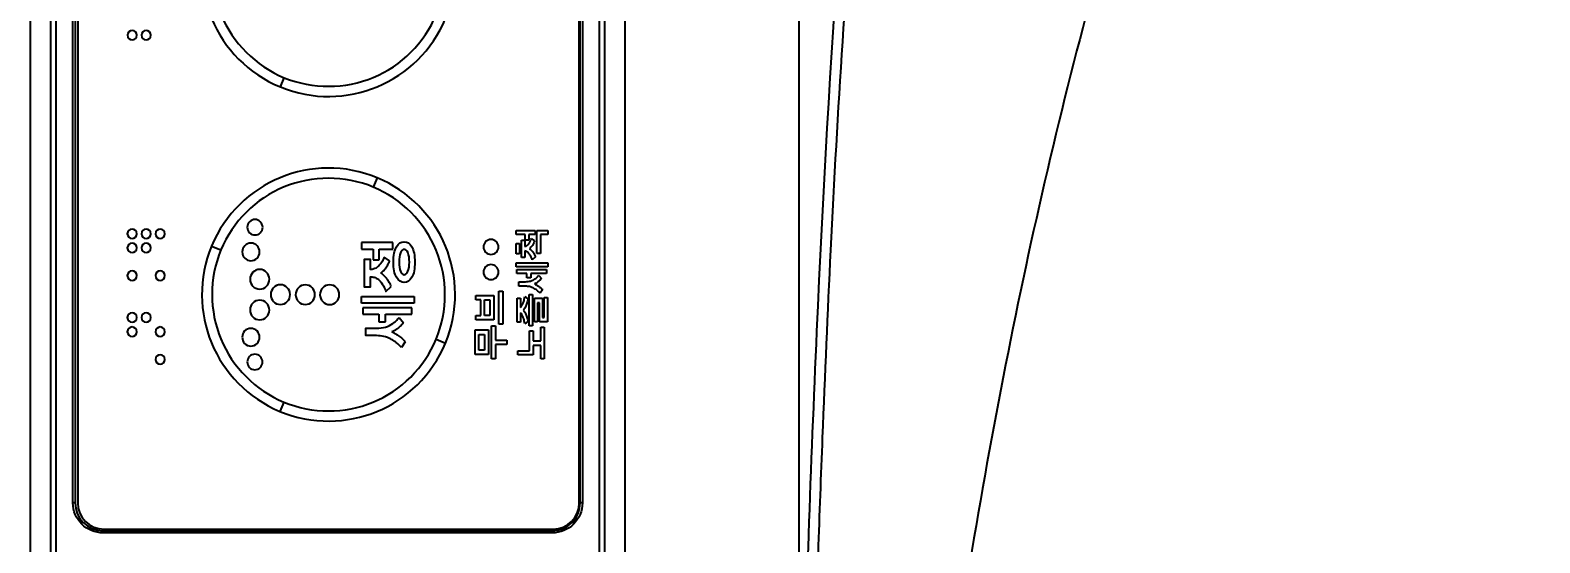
# Model space of a CAD drawing. Header units: millimetres. Extents: x 28 to 3046, y 8 to 3716.
# Drawn here: x 895.3 to 1030, y 1173.6 to 1219.4 of the extents above; entities that cross this region are included whole.
import ezdxf

# ---------------------------------------------------------------- set-up
doc = ezdxf.new("R2010")
doc.units = ezdxf.units.MM
doc.layers.get('Defpoints').update_dxf_attribs({"linetype": 'CONTINUOUS'})
doc.layers.add('1LINE', color=7, linetype='CONTINUOUS')
doc.styles.add('Annotative', font='malgun.ttf')
doc.dimstyles.new('WOO', dxfattribs={"dimtxt": 20, "dimasz": 2, "dimexe": 1.25, "dimexo": 0.3, "dimgap": 1, "dimtad": 1, "dimdec": 1, "dimzin": 1, "dimdsep": 46, "dimtxsty": 'Annotative', "dimcen": 0, "dimclrd": 1, "dimclre": 1, "dimclrt": 2, "dimadec": 0, "dimazin": 0, "dimtfac": 1, "dimtdec": 1, "dimtofl": 0, "dimtmove": 0, "dimatfit": 3, "dimfxl": 0, "dimarcsym": 0})

# ---------------------------------------------------------------- blocks, each defined once
blk = doc.blocks.new('*D8')
at = {"layer": '1LINE', "color": 1, "lineweight": -2}
for p, q in [((895.29, 1316.34), (895.29, 1490.4)), ((1363.9, 1161.27), (1363.9, 1490.4)), ((897.29, 1489.15), (1361.9, 1489.15))]:
    blk.add_line(p, q, dxfattribs=at)
at = {"layer": '1LINE', "color": 1}
for points in [[(897.29, 1489.49), (897.29, 1488.82), (895.29, 1489.15)], [(1361.9, 1489.49), (1361.9, 1488.82), (1363.9, 1489.15)]]:
    blk.add_solid(points, dxfattribs=at)
at = {"layer": 'Defpoints', "color": 0}
for p in [(1363.9, 1489.15), (895.29, 1316.04), (1363.9, 1160.97)]:
    blk.add_point(p, dxfattribs=at)
at = {"layer": '1LINE', "color": 2, "insert": (1150.65, 1500.49), "char_height": 20, "attachment_point": 5, "style": 'Annotative'}
blk.add_mtext('468', dxfattribs=at)
blk = doc.blocks.new('*D9')
at = {"layer": '1LINE', "color": 1, "lineweight": -2}
for p, q in [((963.91, 1135.58), (963.91, 1435.87)), ((1363.9, 1161.27), (1363.9, 1435.87)), ((965.91, 1434.62), (1361.9, 1434.62))]:
    blk.add_line(p, q, dxfattribs=at)
at = {"layer": '1LINE', "color": 1}
for points in [[(965.91, 1434.96), (965.91, 1434.29), (963.91, 1434.62)], [(1361.9, 1434.96), (1361.9, 1434.29), (1363.9, 1434.62)]]:
    blk.add_solid(points, dxfattribs=at)
at = {"layer": 'Defpoints', "color": 0}
for p in [(1363.9, 1434.62), (1363.9, 1160.97), (963.91, 1135.28)]:
    blk.add_point(p, dxfattribs=at)
at = {"layer": '1LINE', "color": 2, "insert": (1160.69, 1445.96), "char_height": 20, "attachment_point": 5, "style": 'Annotative'}
blk.add_mtext('400', dxfattribs=at)

msp = doc.modelspace()

# ---------------------------------------------------------------- linework, layer by layer
at = {"layer": '1LINE', "linetype": 'Continuous'}
for p, q in [((895.29, 1316.04), (895.29, 1165.82)), ((897.12, 1172.71), (897.12, 1316.25)), ((897.59, 1316.25), (897.59, 1172.71)), ((899.1, 1177.18), (899.1, 1316.26)), ((899.3, 1316.26), (899.3, 1177.18)), ((944.38, 1177.18), (944.38, 1316.26)), ((944.58, 1316.26), (944.58, 1177.18)), ((946.1, 1172.71), (946.1, 1316.24)), ((946.56, 1316.25), (946.56, 1172.71)), ((948.39, 1165.82), (948.39, 1239.75)), ((917.62, 1214.32), (917.96, 1215.15)), ((926.25, 1206.21), (925.91, 1205.38)), ((938.67, 1201.14), (938.67, 1201.51)), ((938.67, 1201.51), (940.37, 1201.51)), ((939.48, 1201.14), (938.67, 1201.14)), ((939.48, 1200.64), (939.48, 1201.14)), ((939.79, 1200.64), (939.48, 1200.64)), ((939.79, 1201.14), (939.79, 1200.64)), ((940.37, 1201.14), (939.79, 1201.14)), ((940.37, 1201.51), (940.37, 1201.14)), ((940.5, 1201.51), (941.49, 1201.51)), ((940.5, 1199.43), (940.5, 1201.51)), ((940.83, 1201.14), (940.83, 1199.43)), ((941.49, 1201.14), (940.83, 1201.14)), ((941.49, 1201.51), (941.49, 1201.14)), ((911.48, 1200.11), (912.31, 1199.76)), ((938.67, 1199.41), (938.67, 1200.34)), ((938.67, 1200.34), (938.97, 1200.34)), ((938.97, 1199.41), (938.67, 1199.41)), ((938.97, 1200.34), (938.97, 1199.41)), ((940.83, 1199.43), (940.5, 1199.43)), ((938.67, 1198.26), (938.67, 1198.62)), ((938.67, 1198.62), (941.49, 1198.62)), ((941.49, 1198.26), (938.67, 1198.26)), ((938.73, 1198.02), (941.36, 1198.02)), ((938.73, 1197.66), (938.73, 1198.02)), ((941.36, 1198.02), (941.36, 1197.66)), ((941.49, 1198.62), (941.49, 1198.26)), ((939.6, 1197.66), (938.73, 1197.66)), ((939.6, 1197.26), (939.6, 1197.66)), ((939.96, 1197.26), (939.6, 1197.26)), ((939.96, 1197.66), (939.96, 1197.26)), ((941.36, 1197.66), (939.96, 1197.66)), ((939.82, 1192.97), (939.82, 1195.79)), ((939.82, 1195.79), (940.13, 1195.79)), ((940.13, 1195.79), (940.13, 1192.97)), ((940.29, 1193.33), (940.29, 1195.44)), ((940.29, 1195.44), (941, 1195.44)), ((941, 1195.44), (941, 1193.73)), ((941.16, 1193.73), (941.16, 1195.51)), ((941.16, 1195.51), (941.45, 1195.51)), ((941.45, 1195.51), (941.45, 1193.33)), ((940.74, 1195.03), (940.58, 1195.03)), ((940.58, 1195.03), (940.58, 1193.33)), ((940.74, 1193.33), (940.74, 1195.03)), ((941, 1193.73), (941.16, 1193.73)), ((940.13, 1192.97), (939.82, 1192.97)), ((939.84, 1190.76), (939.84, 1192.53)), ((939.84, 1192.53), (940.17, 1192.53)), ((940.17, 1192.53), (940.17, 1191.63)), ((940.58, 1193.33), (940.29, 1193.33)), ((941.45, 1193.33), (940.74, 1193.33)), ((940.85, 1191.63), (940.85, 1192.85)), ((940.85, 1192.85), (941.17, 1192.85)), ((941.17, 1192.85), (941.17, 1190.03)), ((931.52, 1191.78), (932.35, 1191.44)), ((940.17, 1191.63), (940.85, 1191.63)), ((940.85, 1191.23), (940.17, 1191.23)), ((940.17, 1191.23), (940.17, 1190.39)), ((940.85, 1190.03), (940.85, 1191.23)), ((938.82, 1190.39), (938.82, 1190.76)), ((938.82, 1190.76), (939.84, 1190.76)), ((940.17, 1190.39), (938.82, 1190.39)), ((941.17, 1190.03), (940.85, 1190.03)), ((917.93, 1186.17), (917.58, 1185.34)), ((899.3, 1177.18), (899.1, 1177.18)), ((944.58, 1177.18), (944.38, 1177.18)), ((901.8, 1174.68), (901.8, 1174.48)), ((901.8, 1174.68), (941.88, 1174.68)), ((941.88, 1174.48), (901.8, 1174.48)), ((941.88, 1174.48), (941.88, 1174.68))]:
    msp.add_line(p, q, dxfattribs=at)
at = {"layer": '1LINE', "linetype": 'Continuous', "extrusion": (0, 0, -1)}
for centre, start, end in [((-901.8, 1177.18), 270, 0), ((-941.88, 1177.18), 180, 270)]:
    msp.add_arc(centre, 2.7, start, end, dxfattribs=at)
at = {"layer": '1LINE', "linetype": 'Continuous'}
for centre, start, end in [((901.8, 1177.18), 180, 270), ((941.88, 1177.18), 270, 0)]:
    msp.add_arc(centre, 2.5, start, end, dxfattribs=at)
for points, knots in [([(1164.12, 852.57), (1160.31, 852.64), (1152.95, 852.77), (1142.35, 853.9), (1130.63, 855.85), (1117.04, 859.26), (1101.25, 864.91), (1083.35, 873.61), (1068.59, 883.66), (1056.99, 893.58), (1046.66, 903.37), (1030.97, 920.4), (1015.73, 941.4), (1003.23, 962.99), (994.67, 980.27), (987.52, 997.42), (982.41, 1011.98), (978.94, 1023.19), (976.48, 1031.99), (974.18, 1041.14), (970.17, 1059.47), (967.52, 1078.27), (966.04, 1096.85), (965.31, 1109.28), (964.85, 1124.89), (964.86, 1143.66), (965.29, 1163.06), (965.94, 1181.75), (967.01, 1206.65), (968.94, 1237.13), (972.07, 1267.89), (975.44, 1292.31), (978.44, 1310.7), (981.27, 1325.91), (983.56, 1337.36), (984.69, 1342.7), (985.19, 1345.07)], [0, 0, 0, 0, 0.018946, 0.036614, 0.053001, 0.078065, 0.106249, 0.136388, 0.176904, 0.194704, 0.212376, 0.247738, 0.30991, 0.340983, 0.371843, 0.405858, 0.433404, 0.448643, 0.464291, 0.478876, 0.49559, 0.55773, 0.57326, 0.588809, 0.62002, 0.651428, 0.682817, 0.717371, 0.745505, 0.808517, 0.872207, 0.904588, 0.937476, 0.970643, 0.986922, 1, 1, 1, 1]), ([(980.34, 1334.92), (976.31, 1311.75), (973.07, 1288.28), (968.21, 1240.75), (966.55, 1216.71), (964.94, 1180.4), (964.5, 1168.27), (963.91, 1143.94), (963.78, 1131.75), (964.31, 1107.31), (964.97, 1095.07), (967.48, 1070.55), (969.32, 1058.32), (976.91, 1022), (984.73, 998.28), (1000.47, 964.88), (1006.4, 954.07), (1019.8, 933.18), (1027.15, 923.27), (1039.18, 909.3), (1043.35, 904.79), (1052.05, 896.07), (1056.56, 891.86), (1070.86, 879.88), (1081.31, 873.02), (1103.67, 862.07), (1115.5, 857.91), (1139.46, 852.4), (1151.67, 851.01), (1164.12, 851.02)], [0, 0, 0, 0, 0.125, 0.125, 0.25, 0.25, 0.3125, 0.3125, 0.375, 0.375, 0.4375, 0.4375, 0.5, 0.5, 0.625, 0.625, 0.6875, 0.6875, 0.75, 0.75, 0.78125, 0.78125, 0.8125, 0.8125, 0.875, 0.875, 0.9375, 0.9375, 1, 1, 1, 1]), ([(1034.46, 1332.3), (1033.47, 1330.37), (1031.24, 1326.01), (1026.5, 1316.7), (1017.91, 1299.3), (1006.68, 1273.71), (995.18, 1241.63), (985.9, 1208.11), (979, 1172.97), (973.96, 1136.67), (972.69, 1105.55), (974.63, 1080.66), (976.99, 1062.07), (980.48, 1043.54), (985.14, 1025.14), (990.73, 1007.06), (999.69, 983.25), (1013.49, 954.86), (1031.16, 928.6), (1045.31, 911.92), (1054.03, 902.81), (1063.07, 893.97), (1075.17, 883.81), (1091.14, 873.6), (1105.43, 866.84), (1117.33, 862.47), (1127.48, 859.41), (1138.83, 856.86), (1151.41, 855.02), (1159.87, 854.66), (1164.12, 854.47)], [0, 0, 0, 0, 0.012507, 0.028169, 0.059983, 0.123214, 0.185248, 0.247141, 0.309619, 0.372607, 0.435239, 0.466362, 0.497482, 0.528744, 0.560227, 0.591849, 0.622902, 0.686811, 0.748464, 0.7798, 0.795457, 0.811186, 0.842678, 0.873857, 0.905195, 0.921072, 0.936872, 0.957903, 0.978899, 1, 1, 1, 1]), ([(944.3, 1177.17), (944.3, 1177.17), (944.3, 1316.25), (944.3, 1316.25), (944.3, 1317.98), (943.55, 1319.7), (942.25, 1320.98)], [0, 0, 0, 0, 0.5, 0.5, 0.5, 1, 1, 1, 1]), ([(912.3, 1228.73), (911.25, 1226.19), (911.27, 1223.28), (913.36, 1218.27), (915.42, 1216.2), (917.96, 1215.15)], [0, 0, 0, 0, 0.5, 0.5, 1, 1, 1, 1]), ([(917.96, 1215.15), (920.5, 1214.11), (923.41, 1214.13), (928.42, 1216.21), (930.49, 1218.27), (931.53, 1220.81)], [0, 0, 0, 0, 0.5, 0.5, 1, 1, 1, 1]), ([(904.4, 1219.36), (904.63, 1219.36), (904.82, 1219.17), (904.82, 1218.71), (904.63, 1218.52), (904.17, 1218.52), (903.98, 1218.71), (903.98, 1219.17), (904.17, 1219.36), (904.4, 1219.36)], [0, 0, 0, 0, 0.25, 0.25, 0.5, 0.5, 0.75, 0.75, 1, 1, 1, 1]), ([(905.64, 1219.36), (905.87, 1219.36), (906.06, 1219.17), (906.06, 1218.71), (905.87, 1218.52), (905.41, 1218.52), (905.22, 1218.71), (905.22, 1219.17), (905.41, 1219.36), (905.64, 1219.36)], [0, 0, 0, 0, 0.25, 0.25, 0.5, 0.5, 0.75, 0.75, 1, 1, 1, 1]), ([(925.91, 1205.38), (923.37, 1206.43), (920.46, 1206.42), (915.44, 1204.35), (913.36, 1202.3), (912.31, 1199.76)], [0, 0, 0, 0, 0.5, 0.5, 1, 1, 1, 1]), ([(931.52, 1191.78), (932.57, 1194.32), (932.56, 1197.23), (930.49, 1202.25), (928.44, 1204.32), (925.91, 1205.38)], [0, 0, 0, 0, 0.5, 0.5, 1, 1, 1, 1]), ([(914.87, 1202.28), (914.74, 1202.15), (914.67, 1201.97), (914.67, 1201.61), (914.74, 1201.43), (914.87, 1201.3)], [0, 0, 0, 0, 0.5, 0.5, 1, 1, 1, 1]), ([(904.38, 1201.63), (904.62, 1201.63), (904.81, 1201.44), (904.81, 1200.98), (904.62, 1200.79), (904.15, 1200.79), (903.96, 1200.98), (903.96, 1201.44), (904.15, 1201.63), (904.38, 1201.63)], [0, 0, 0, 0, 0.25, 0.25, 0.5, 0.5, 0.75, 0.75, 1, 1, 1, 1]), ([(905.64, 1201.63), (905.87, 1201.63), (906.06, 1201.44), (906.06, 1200.98), (905.87, 1200.79), (905.41, 1200.79), (905.22, 1200.98), (905.22, 1201.44), (905.41, 1201.63), (905.64, 1201.63)], [0, 0, 0, 0, 0.25, 0.25, 0.5, 0.5, 0.75, 0.75, 1, 1, 1, 1]), ([(906.9, 1201.63), (907.13, 1201.63), (907.32, 1201.44), (907.32, 1200.98), (907.13, 1200.79), (906.67, 1200.79), (906.48, 1200.98), (906.48, 1201.44), (906.67, 1201.63), (906.9, 1201.63)], [0, 0, 0, 0, 0.25, 0.25, 0.5, 0.5, 0.75, 0.75, 1, 1, 1, 1]), ([(927.98, 1200.03), (928.16, 1200.34), (928.39, 1200.5), (928.95, 1200.5), (929.18, 1200.34), (929.35, 1200.03)], [0, 0, 0, 0, 0.5, 0.5, 1, 1, 1, 1]), ([(936.41, 1200.7), (936.79, 1200.7), (937.09, 1200.4), (937.09, 1199.66), (936.79, 1199.36), (936.04, 1199.36), (935.74, 1199.66), (935.74, 1200.4), (936.04, 1200.7), (936.41, 1200.7)], [0, 0, 0, 0, 0.25, 0.25, 0.5, 0.5, 0.75, 0.75, 1, 1, 1, 1]), ([(904.38, 1200.36), (904.62, 1200.36), (904.81, 1200.18), (904.81, 1199.71), (904.62, 1199.52), (904.15, 1199.52), (903.96, 1199.71), (903.96, 1200.18), (904.15, 1200.36), (904.38, 1200.36)], [0, 0, 0, 0, 0.25, 0.25, 0.5, 0.5, 0.75, 0.75, 1, 1, 1, 1]), ([(905.64, 1200.36), (905.87, 1200.36), (906.06, 1200.18), (906.06, 1199.71), (905.87, 1199.52), (905.41, 1199.52), (905.22, 1199.71), (905.22, 1200.18), (905.41, 1200.36), (905.64, 1200.36)], [0, 0, 0, 0, 0.25, 0.25, 0.5, 0.5, 0.75, 0.75, 1, 1, 1, 1]), ([(912.31, 1199.76), (911.26, 1197.22), (911.27, 1194.31), (913.34, 1189.3), (915.39, 1187.22), (917.93, 1186.17)], [0, 0, 0, 0, 0.5, 0.5, 1, 1, 1, 1]), ([(915.54, 1200.14), (915.4, 1200.28), (915.2, 1200.37), (914.79, 1200.37), (914.58, 1200.28), (914.44, 1200.14)], [0, 0, 0, 0, 0.5, 0.5, 1, 1, 1, 1]), ([(915.54, 1199.02), (915.69, 1199.17), (915.77, 1199.37), (915.77, 1199.79), (915.69, 1199.99), (915.54, 1200.14)], [0, 0, 0, 0, 0.5, 0.5, 1, 1, 1, 1]), ([(927.99, 1197.32), (927.8, 1197.63), (927.71, 1198.08), (927.71, 1199.27), (927.8, 1199.72), (927.98, 1200.03)], [0, 0, 0, 0, 0.5, 0.5, 1, 1, 1, 1]), ([(928.34, 1199.5), (928.25, 1199.29), (928.21, 1199.02), (928.21, 1198.33), (928.25, 1198.06), (928.33, 1197.85)], [0, 0, 0, 0, 0.5, 0.5, 1, 1, 1, 1]), ([(929.01, 1199.5), (928.92, 1199.71), (928.81, 1199.81), (928.53, 1199.81), (928.42, 1199.71), (928.34, 1199.5)], [0, 0, 0, 0, 0.5, 0.5, 1, 1, 1, 1]), ([(929, 1197.85), (929.09, 1198.06), (929.13, 1198.33), (929.13, 1199.02), (929.09, 1199.29), (929.01, 1199.5)], [0, 0, 0, 0, 0.5, 0.5, 1, 1, 1, 1]), ([(929.35, 1200.03), (929.53, 1199.72), (929.62, 1199.27), (929.62, 1198.08), (929.53, 1197.63), (929.36, 1197.32)], [0, 0, 0, 0, 0.5, 0.5, 1, 1, 1, 1]), ([(904.38, 1197.89), (904.62, 1197.89), (904.81, 1197.7), (904.81, 1197.23), (904.62, 1197.04), (904.15, 1197.04), (903.96, 1197.23), (903.96, 1197.7), (904.15, 1197.89), (904.38, 1197.89)], [0, 0, 0, 0, 0.25, 0.25, 0.5, 0.5, 0.75, 0.75, 1, 1, 1, 1]), ([(906.9, 1197.89), (907.13, 1197.89), (907.32, 1197.7), (907.32, 1197.23), (907.13, 1197.04), (906.67, 1197.04), (906.48, 1197.23), (906.48, 1197.7), (906.67, 1197.89), (906.9, 1197.89)], [0, 0, 0, 0, 0.25, 0.25, 0.5, 0.5, 0.75, 0.75, 1, 1, 1, 1]), ([(916.64, 1197.14), (916.64, 1197.62), (916.26, 1198.02), (915.3, 1198.02), (914.92, 1197.62), (914.92, 1196.67), (915.29, 1196.26), (915.78, 1196.26)], [0, 0, 0, 0, 0.333333, 0.333333, 0.666667, 0.666667, 1, 1, 1, 1]), ([(925.66, 1198.16), (925.66, 1198.42), (925.66, 1198.92), (925.66, 1198.92), (925.66, 1198.92), (925.11, 1198.92), (925.11, 1198.92), (925.11, 1198.92), (925.11, 1196.46), (925.11, 1196.46), (925.11, 1196.46), (925.66, 1196.46), (925.66, 1196.46), (925.66, 1196.46), (925.66, 1197.36), (925.66, 1197.36), (925.66, 1197.36), (925.75, 1197.36), (925.75, 1197.36), (925.79, 1197.36), (925.84, 1197.36), (925.9, 1197.34)], [0, 0, 0, 0, 0.12, 0.12, 0.12, 0.28, 0.28, 0.28, 0.44, 0.44, 0.44, 0.6, 0.6, 0.6, 0.76, 0.76, 0.76, 0.92, 0.92, 0.92, 1, 1, 1, 1]), ([(926.06, 1198.1), (925.93, 1198.05), (925.83, 1198.02), (925.75, 1198.02), (925.75, 1198.02), (925.66, 1198.02), (925.66, 1198.02), (925.66, 1198.02), (925.66, 1198.08), (925.66, 1198.16)], [0, 0, 0, 0, 0.444444, 0.444444, 0.444444, 0.888889, 0.888889, 0.888889, 1, 1, 1, 1]), ([(928.33, 1197.85), (928.42, 1197.65), (928.53, 1197.55), (928.81, 1197.55), (928.92, 1197.65), (929, 1197.85)], [0, 0, 0, 0, 0.5, 0.5, 1, 1, 1, 1]), ([(936.41, 1198.45), (936.79, 1198.45), (937.09, 1198.15), (937.09, 1197.41), (936.79, 1197.11), (936.04, 1197.11), (935.74, 1197.41), (935.74, 1198.15), (936.04, 1198.45), (936.41, 1198.45)], [0, 0, 0, 0, 0.25, 0.25, 0.5, 0.5, 0.75, 0.75, 1, 1, 1, 1]), ([(918.49, 1195.77), (918.49, 1196.25), (918.11, 1196.65), (917.14, 1196.65), (916.76, 1196.25), (916.76, 1195.77)], [0, 0, 0, 0, 0.5, 0.5, 1, 1, 1, 1]), ([(919.84, 1196.64), (919.36, 1196.65), (918.98, 1196.24), (918.98, 1195.29), (919.35, 1194.89), (919.84, 1194.89)], [0, 0, 0, 0, 0.5, 0.5, 1, 1, 1, 1]), ([(922.88, 1195.76), (922.88, 1196.24), (922.5, 1196.64), (921.53, 1196.64), (921.15, 1196.24), (921.15, 1195.29), (921.53, 1194.88), (922.02, 1194.88)], [0, 0, 0, 0, 0.333333, 0.333333, 0.666667, 0.666667, 1, 1, 1, 1]), ([(925.9, 1197.34), (925.95, 1197.33), (926.01, 1197.31), (926.21, 1197.24), (926.34, 1197.15), (926.47, 1197.03)], [0, 0, 0, 0, 0.333333, 0.333333, 1, 1, 1, 1]), ([(926.82, 1196.54), (926.92, 1196.35), (927, 1196.19), (927.04, 1196.05), (927.04, 1196.05), (927.52, 1196.48), (927.52, 1196.48)], [0, 0, 0, 0, 0.5, 0.5, 0.5, 1, 1, 1, 1]), ([(929.36, 1197.32), (929.18, 1197.01), (928.95, 1196.85), (928.4, 1196.85), (928.17, 1197.01), (927.99, 1197.32)], [0, 0, 0, 0, 0.5, 0.5, 1, 1, 1, 1]), ([(915.78, 1193.52), (916.26, 1193.52), (916.64, 1193.91), (916.64, 1194.87), (916.26, 1195.27), (915.78, 1195.27)], [0, 0, 0, 0, 0.5, 0.5, 1, 1, 1, 1]), ([(904.38, 1194.15), (904.62, 1194.15), (904.81, 1193.96), (904.81, 1193.49), (904.62, 1193.3), (904.15, 1193.3), (903.96, 1193.49), (903.96, 1193.96), (904.15, 1194.15), (904.38, 1194.15)], [0, 0, 0, 0, 0.25, 0.25, 0.5, 0.5, 0.75, 0.75, 1, 1, 1, 1]), ([(905.64, 1194.15), (905.87, 1194.15), (906.06, 1193.96), (906.06, 1193.49), (905.87, 1193.3), (905.41, 1193.3), (905.22, 1193.49), (905.22, 1193.96), (905.41, 1194.15), (905.64, 1194.15)], [0, 0, 0, 0, 0.25, 0.25, 0.5, 0.5, 0.75, 0.75, 1, 1, 1, 1]), ([(904.38, 1192.88), (904.62, 1192.88), (904.81, 1192.69), (904.81, 1192.22), (904.62, 1192.03), (904.15, 1192.03), (903.96, 1192.22), (903.96, 1192.69), (904.15, 1192.88), (904.38, 1192.88)], [0, 0, 0, 0, 0.25, 0.25, 0.5, 0.5, 0.75, 0.75, 1, 1, 1, 1]), ([(906.9, 1192.88), (907.13, 1192.88), (907.32, 1192.69), (907.32, 1192.22), (907.13, 1192.03), (906.67, 1192.03), (906.48, 1192.22), (906.48, 1192.69), (906.67, 1192.88), (906.9, 1192.88)], [0, 0, 0, 0, 0.25, 0.25, 0.5, 0.5, 0.75, 0.75, 1, 1, 1, 1]), ([(915.54, 1192.52), (915.4, 1192.66), (915.19, 1192.75), (914.78, 1192.75), (914.57, 1192.66), (914.43, 1192.52)], [0, 0, 0, 0, 0.5, 0.5, 1, 1, 1, 1]), ([(915.54, 1191.4), (915.68, 1191.55), (915.76, 1191.75), (915.76, 1192.16), (915.68, 1192.37), (915.54, 1192.52)], [0, 0, 0, 0, 0.5, 0.5, 1, 1, 1, 1]), ([(926.69, 1192.06), (926.49, 1192.09), (926.27, 1192.11), (926.04, 1192.11), (926.04, 1192.11), (925.24, 1192.11), (925.24, 1192.11), (925.24, 1192.11), (925.24, 1192.76), (925.24, 1192.76), (925.24, 1192.76), (926.04, 1192.76), (926.04, 1192.76), (926.28, 1192.76), (926.54, 1192.79), (926.81, 1192.83)], [0, 0, 0, 0, 0.2, 0.2, 0.2, 0.4, 0.4, 0.4, 0.6, 0.6, 0.6, 0.8, 0.8, 0.8, 1, 1, 1, 1]), ([(917.93, 1186.17), (920.46, 1185.11), (923.37, 1185.12), (928.39, 1187.19), (930.47, 1189.24), (931.52, 1191.78)], [0, 0, 0, 0, 0.5, 0.5, 1, 1, 1, 1]), ([(906.9, 1190.4), (907.13, 1190.4), (907.32, 1190.21), (907.32, 1189.75), (907.13, 1189.56), (906.67, 1189.56), (906.48, 1189.75), (906.48, 1190.21), (906.67, 1190.4), (906.9, 1190.4)], [0, 0, 0, 0, 0.25, 0.25, 0.5, 0.5, 0.75, 0.75, 1, 1, 1, 1])]:
    msp.add_open_spline(points, degree=3, knots=knots, dxfattribs=at)
for points in [[(899.53, 1316.25), (899.53, 1316.25), (899.53, 1177.17), (899.53, 1177.17)], [(911.47, 1229.07), (909.09, 1223.3), (911.84, 1216.7), (917.62, 1214.32)], [(917.62, 1214.32), (923.39, 1211.95), (929.99, 1214.7), (932.37, 1220.47)], [(926.25, 1206.21), (920.49, 1208.6), (913.87, 1205.87), (911.48, 1200.11)], [(932.35, 1191.44), (934.75, 1197.2), (932.01, 1203.81), (926.25, 1206.21)], [(915.35, 1202.49), (915.18, 1202.49), (914.99, 1202.41), (914.87, 1202.28)], [(916.04, 1201.79), (916.03, 1202.15), (915.71, 1202.48), (915.35, 1202.49)], [(915.83, 1201.3), (915.96, 1201.43), (916.04, 1201.62), (916.04, 1201.79)], [(914.87, 1201.3), (914.99, 1201.17), (915.17, 1201.1), (915.35, 1201.1)], [(915.35, 1201.1), (915.53, 1201.1), (915.7, 1201.17), (915.83, 1201.3)], [(927.67, 1200.44), (926.73, 1200.44), (925.8, 1200.44), (924.86, 1200.44)], [(924.86, 1200.44), (924.86, 1200.23), (924.86, 1200.03), (924.86, 1199.82)], [(927.67, 1199.82), (927.67, 1200.03), (927.67, 1200.23), (927.67, 1200.44)], [(939.14, 1199.1), (939.14, 1199.1), (939.14, 1200.64), (939.14, 1200.64)], [(939.14, 1200.64), (939.14, 1200.64), (939.45, 1200.64), (939.45, 1200.64)], [(939.45, 1200.64), (939.45, 1200.64), (939.45, 1200.07), (939.45, 1200.07)], [(939.8, 1200.33), (939.86, 1200.42), (939.9, 1200.5), (939.94, 1200.58)], [(939.94, 1200.58), (939.97, 1200.66), (939.99, 1200.72), (940, 1200.77)], [(940, 1200.77), (940, 1200.77), (940.3, 1200.58), (940.3, 1200.58)], [(940.3, 1200.58), (940.29, 1200.54), (940.27, 1200.48), (940.23, 1200.4)], [(911.48, 1200.11), (909.09, 1194.34), (911.82, 1187.73), (917.58, 1185.34)], [(914.22, 1199.58), (914.21, 1199.37), (914.29, 1199.17), (914.44, 1199.02)], [(914.44, 1200.14), (914.3, 1199.99), (914.22, 1199.79), (914.22, 1199.58)], [(924.86, 1199.82), (924.97, 1199.82), (925.07, 1199.82), (925.18, 1199.82)], [(925.18, 1199.82), (925.41, 1199.82), (925.65, 1199.82), (925.89, 1199.82)], [(925.89, 1199.82), (925.89, 1199.51), (925.89, 1199.2), (925.89, 1198.89)], [(926.43, 1199.82), (926.84, 1199.82), (927.25, 1199.82), (927.67, 1199.82)], [(926.43, 1198.89), (926.43, 1199.2), (926.43, 1199.51), (926.43, 1199.82)], [(926.87, 1199.13), (926.84, 1199.02), (926.79, 1198.9), (926.72, 1198.76)], [(927.37, 1198.79), (927.37, 1198.79), (926.87, 1199.13), (926.87, 1199.13)], [(939.45, 1199.1), (939.45, 1199.1), (939.14, 1199.1), (939.14, 1199.1)], [(939.45, 1200.07), (939.51, 1200.09), (939.57, 1200.12), (939.64, 1200.17)], [(939.65, 1199.59), (939.58, 1199.64), (939.51, 1199.67), (939.45, 1199.68)], [(939.45, 1199.68), (939.45, 1199.68), (939.45, 1199.1), (939.45, 1199.1)], [(939.64, 1200.17), (939.7, 1200.22), (939.75, 1200.27), (939.8, 1200.33)], [(939.85, 1199.39), (939.79, 1199.47), (939.72, 1199.54), (939.65, 1199.59)], [(939.98, 1200.01), (939.93, 1199.95), (939.89, 1199.91), (939.85, 1199.87)], [(939.85, 1199.87), (939.89, 1199.85), (939.94, 1199.8), (940, 1199.75)], [(940, 1199.13), (939.96, 1199.22), (939.91, 1199.31), (939.85, 1199.39)], [(940.11, 1200.17), (940.07, 1200.11), (940.03, 1200.06), (939.98, 1200.01)], [(940, 1199.75), (940.05, 1199.7), (940.11, 1199.63), (940.16, 1199.56)], [(940.1, 1198.89), (940.08, 1198.96), (940.05, 1199.04), (940, 1199.13)], [(940.38, 1199.14), (940.38, 1199.14), (940.1, 1198.89), (940.1, 1198.89)], [(940.23, 1200.4), (940.2, 1200.32), (940.16, 1200.25), (940.11, 1200.17)], [(940.16, 1199.56), (940.21, 1199.48), (940.26, 1199.4), (940.3, 1199.32)], [(940.3, 1199.32), (940.34, 1199.24), (940.37, 1199.18), (940.38, 1199.14)], [(914.44, 1199.02), (914.58, 1198.88), (914.79, 1198.79), (914.99, 1198.79)], [(914.99, 1198.79), (915.2, 1198.79), (915.4, 1198.88), (915.54, 1199.02)], [(925.89, 1198.89), (926.07, 1198.89), (926.25, 1198.89), (926.43, 1198.89)], [(926.4, 1198.34), (926.3, 1198.24), (926.19, 1198.15), (926.06, 1198.1)], [(926.72, 1198.76), (926.65, 1198.63), (926.54, 1198.49), (926.4, 1198.34)], [(926.59, 1197.7), (926.65, 1197.74), (926.72, 1197.8), (926.8, 1197.88)], [(926.8, 1197.88), (926.88, 1197.95), (926.95, 1198.04), (927.03, 1198.15)], [(927.03, 1198.15), (927.13, 1198.29), (927.2, 1198.41), (927.25, 1198.51)], [(927.25, 1198.51), (927.3, 1198.61), (927.34, 1198.7), (927.37, 1198.79)], [(915.78, 1196.26), (916.26, 1196.26), (916.64, 1196.66), (916.64, 1197.14)], [(920.7, 1195.77), (920.7, 1196.24), (920.32, 1196.64), (919.84, 1196.64)], [(926.47, 1197.03), (926.6, 1196.9), (926.72, 1196.74), (926.82, 1196.54)], [(926.83, 1197.52), (926.74, 1197.6), (926.66, 1197.66), (926.59, 1197.7)], [(927.08, 1197.24), (926.99, 1197.35), (926.91, 1197.44), (926.83, 1197.52)], [(927.15, 1197.15), (927.13, 1197.18), (927.1, 1197.21), (927.08, 1197.24)], [(927.34, 1196.86), (927.28, 1196.96), (927.22, 1197.06), (927.15, 1197.15)], [(927.52, 1196.48), (927.48, 1196.59), (927.42, 1196.72), (927.34, 1196.86)], [(938.9, 1196.52), (938.9, 1196.52), (938.9, 1196.92), (938.9, 1196.92)], [(938.9, 1196.92), (938.9, 1196.92), (939.37, 1196.92), (939.37, 1196.92)], [(939.37, 1196.52), (939.37, 1196.52), (938.9, 1196.52), (938.9, 1196.52)], [(939.37, 1196.92), (939.52, 1196.92), (939.68, 1196.93), (939.84, 1196.96)], [(939.77, 1196.5), (939.65, 1196.51), (939.52, 1196.52), (939.37, 1196.52)], [(940.17, 1196.37), (940.02, 1196.44), (939.88, 1196.48), (939.77, 1196.5)], [(939.84, 1196.96), (940, 1196.98), (940.14, 1197.04), (940.26, 1197.11)], [(940.26, 1197.11), (940.37, 1197.19), (940.46, 1197.25), (940.52, 1197.31)], [(940.45, 1196.8), (940.41, 1196.77), (940.36, 1196.75), (940.3, 1196.72)], [(940.3, 1196.72), (940.35, 1196.7), (940.41, 1196.67), (940.46, 1196.65)], [(940.6, 1196.9), (940.55, 1196.86), (940.5, 1196.83), (940.45, 1196.8)], [(940.46, 1196.65), (940.5, 1196.62), (940.57, 1196.58), (940.65, 1196.52)], [(940.52, 1197.31), (940.57, 1197.37), (940.63, 1197.43), (940.68, 1197.49)], [(940.79, 1197.07), (940.73, 1197.01), (940.67, 1196.96), (940.6, 1196.9)], [(940.65, 1196.52), (940.73, 1196.47), (940.79, 1196.42), (940.85, 1196.37)], [(940.68, 1197.49), (940.68, 1197.49), (940.92, 1197.22), (940.92, 1197.22)], [(940.92, 1197.22), (940.88, 1197.17), (940.84, 1197.12), (940.79, 1197.07)], [(915.78, 1195.27), (915.29, 1195.27), (914.91, 1194.88), (914.91, 1194.4)], [(916.76, 1195.77), (916.76, 1195.29), (917.14, 1194.89), (917.62, 1194.89)], [(917.62, 1194.89), (918.11, 1194.89), (918.49, 1195.29), (918.49, 1195.77)], [(919.84, 1194.89), (920.32, 1194.89), (920.7, 1195.29), (920.7, 1195.77)], [(922.02, 1194.88), (922.5, 1194.88), (922.88, 1195.28), (922.88, 1195.76)], [(924.86, 1195), (924.86, 1195.2), (924.86, 1195.4), (924.86, 1195.59)], [(924.86, 1195.59), (926.43, 1195.59), (927.99, 1195.59), (929.56, 1195.59)], [(929.56, 1195.59), (929.56, 1195.4), (929.56, 1195.2), (929.56, 1195)], [(935.06, 1195.29), (935.06, 1195.42), (935.06, 1195.55), (935.06, 1195.68)], [(935.06, 1195.68), (935.59, 1195.68), (936.13, 1195.68), (936.66, 1195.68)], [(935.51, 1195.29), (935.36, 1195.29), (935.21, 1195.29), (935.06, 1195.29)], [(935.51, 1193.91), (935.51, 1194.37), (935.51, 1194.83), (935.51, 1195.29)], [(935.85, 1195.29), (936.01, 1195.29), (936.16, 1195.29), (936.32, 1195.29)], [(935.85, 1193.91), (935.85, 1194.37), (935.85, 1194.83), (935.85, 1195.29)], [(936.32, 1195.29), (936.32, 1194.83), (936.32, 1194.37), (936.32, 1193.91)], [(936.66, 1195.68), (936.66, 1194.96), (936.66, 1194.24), (936.66, 1193.52)], [(937.12, 1193.12), (937.12, 1194.11), (937.12, 1195.09), (937.12, 1196.08)], [(937.12, 1196.08), (937.23, 1196.08), (937.34, 1196.08), (937.46, 1196.08)], [(937.46, 1196.08), (937.46, 1195.09), (937.46, 1194.11), (937.46, 1193.12)], [(938.75, 1193.3), (938.75, 1193.3), (938.75, 1195.46), (938.75, 1195.46)], [(938.75, 1195.46), (938.75, 1195.46), (939.05, 1195.46), (939.05, 1195.46)], [(939.05, 1195.46), (939.05, 1195.46), (939.05, 1194.63), (939.05, 1194.63)], [(939.29, 1195.02), (939.33, 1195.11), (939.36, 1195.22), (939.39, 1195.33)], [(939.39, 1195.33), (939.41, 1195.44), (939.43, 1195.53), (939.44, 1195.61)], [(939.44, 1195.61), (939.44, 1195.61), (939.7, 1195.39), (939.7, 1195.39)], [(939.66, 1195.17), (939.64, 1195.07), (939.61, 1194.96), (939.57, 1194.84)], [(939.7, 1195.39), (939.7, 1195.34), (939.69, 1195.27), (939.66, 1195.17)], [(940.53, 1196.15), (940.41, 1196.24), (940.29, 1196.31), (940.17, 1196.37)], [(940.8, 1195.89), (940.74, 1195.97), (940.64, 1196.06), (940.53, 1196.15)], [(941.02, 1196.2), (941.02, 1196.2), (940.8, 1195.89), (940.8, 1195.89)], [(940.85, 1196.37), (940.9, 1196.32), (940.96, 1196.26), (941.02, 1196.2)], [(914.91, 1194.4), (914.91, 1193.92), (915.29, 1193.52), (915.78, 1193.52)], [(929.56, 1195), (927.99, 1195), (926.43, 1195), (924.86, 1195)], [(924.97, 1194.6), (924.97, 1194.4), (924.97, 1194.2), (924.97, 1194.01)], [(929.34, 1194.6), (927.89, 1194.6), (926.43, 1194.6), (924.97, 1194.6)], [(924.97, 1194.01), (924.99, 1194.01), (925.02, 1194.01), (925.04, 1194.01)], [(925.04, 1194.01), (925.5, 1194.01), (925.96, 1194.01), (926.42, 1194.01)], [(926.42, 1194.01), (926.42, 1193.78), (926.42, 1193.56), (926.42, 1193.33)], [(927.01, 1194.01), (927.79, 1194.01), (928.56, 1194.01), (929.34, 1194.01)], [(927.01, 1193.33), (927.01, 1193.56), (927.01, 1193.78), (927.01, 1194.01)], [(927.94, 1193.42), (928.04, 1193.51), (928.13, 1193.61), (928.21, 1193.72)], [(928.21, 1193.72), (928.21, 1193.72), (928.61, 1193.26), (928.61, 1193.26)], [(929.34, 1194.01), (929.34, 1194.2), (929.34, 1194.4), (929.34, 1194.6)], [(935.06, 1193.91), (935.21, 1193.91), (935.36, 1193.91), (935.51, 1193.91)], [(935.06, 1193.52), (935.06, 1193.65), (935.06, 1193.78), (935.06, 1193.91)], [(936.32, 1193.91), (936.16, 1193.91), (936.01, 1193.91), (935.85, 1193.91)], [(939.05, 1194.63), (939.09, 1194.66), (939.13, 1194.71), (939.17, 1194.79)], [(939.17, 1193.98), (939.13, 1194.05), (939.09, 1194.1), (939.05, 1194.14)], [(939.05, 1194.14), (939.05, 1194.14), (939.05, 1193.3), (939.05, 1193.3)], [(939.17, 1194.79), (939.22, 1194.86), (939.26, 1194.93), (939.29, 1195.02)], [(939.29, 1193.74), (939.26, 1193.83), (939.22, 1193.91), (939.17, 1193.98)], [(939.39, 1193.43), (939.36, 1193.55), (939.33, 1193.65), (939.29, 1193.74)], [(939.43, 1194.55), (939.37, 1194.46), (939.33, 1194.41), (939.3, 1194.38)], [(939.3, 1194.38), (939.33, 1194.36), (939.37, 1194.3), (939.43, 1194.21)], [(939.57, 1194.84), (939.53, 1194.74), (939.48, 1194.64), (939.43, 1194.55)], [(939.43, 1194.21), (939.48, 1194.12), (939.53, 1194.03), (939.57, 1193.92)], [(939.57, 1193.92), (939.61, 1193.8), (939.64, 1193.69), (939.66, 1193.59)], [(914.43, 1192.52), (914.29, 1192.37), (914.21, 1192.17), (914.21, 1191.96)], [(926.42, 1193.33), (926.62, 1193.33), (926.81, 1193.33), (927.01, 1193.33)], [(926.81, 1192.83), (927.08, 1192.87), (927.31, 1192.96), (927.51, 1193.09)], [(927.51, 1193.09), (927.7, 1193.22), (927.84, 1193.33), (927.94, 1193.42)], [(927.83, 1192.57), (927.76, 1192.52), (927.67, 1192.48), (927.57, 1192.43)], [(927.57, 1192.43), (927.67, 1192.4), (927.76, 1192.36), (927.84, 1192.31)], [(928.08, 1192.74), (927.99, 1192.67), (927.91, 1192.61), (927.83, 1192.57)], [(928.39, 1193.02), (928.3, 1192.93), (928.2, 1192.83), (928.08, 1192.74)], [(928.61, 1193.26), (928.55, 1193.19), (928.47, 1193.11), (928.39, 1193.02)], [(934.99, 1190.41), (934.99, 1191.14), (934.99, 1191.88), (934.99, 1192.61)], [(934.99, 1192.61), (935.39, 1192.61), (935.79, 1192.61), (936.18, 1192.61)], [(936.66, 1193.52), (936.13, 1193.52), (935.59, 1193.52), (935.06, 1193.52)], [(936.18, 1192.61), (936.18, 1191.88), (936.18, 1191.14), (936.18, 1190.41)], [(936.47, 1190.03), (936.47, 1191.02), (936.47, 1192), (936.47, 1192.99)], [(936.47, 1192.99), (936.59, 1192.99), (936.7, 1192.99), (936.81, 1192.99)], [(936.81, 1192.99), (936.81, 1192.56), (936.81, 1192.12), (936.81, 1191.69)], [(937.46, 1193.12), (937.34, 1193.12), (937.23, 1193.12), (937.12, 1193.12)], [(939.05, 1193.3), (939.05, 1193.3), (938.75, 1193.3), (938.75, 1193.3)], [(939.44, 1193.16), (939.43, 1193.23), (939.41, 1193.32), (939.39, 1193.43)], [(939.7, 1193.37), (939.7, 1193.37), (939.44, 1193.16), (939.44, 1193.16)], [(939.66, 1193.59), (939.69, 1193.49), (939.7, 1193.42), (939.7, 1193.37)], [(914.21, 1191.96), (914.21, 1191.75), (914.29, 1191.55), (914.43, 1191.4)], [(914.43, 1191.4), (914.57, 1191.25), (914.78, 1191.17), (914.98, 1191.17)], [(914.98, 1191.17), (915.19, 1191.17), (915.39, 1191.25), (915.54, 1191.4)], [(917.58, 1185.34), (923.34, 1182.94), (929.96, 1185.67), (932.35, 1191.44)], [(927.36, 1191.85), (927.11, 1191.96), (926.89, 1192.04), (926.69, 1192.06)], [(927.66, 1191.69), (927.56, 1191.75), (927.46, 1191.8), (927.36, 1191.85)], [(927.96, 1191.48), (927.86, 1191.56), (927.76, 1191.63), (927.66, 1191.69)], [(927.84, 1192.31), (927.92, 1192.26), (928.03, 1192.19), (928.16, 1192.1)], [(928.42, 1191.04), (928.31, 1191.18), (928.15, 1191.33), (927.96, 1191.48)], [(928.16, 1192.1), (928.29, 1192.01), (928.4, 1191.93), (928.49, 1191.85)], [(928.77, 1191.56), (928.77, 1191.56), (928.42, 1191.04), (928.42, 1191.04)], [(928.49, 1191.85), (928.58, 1191.76), (928.68, 1191.67), (928.77, 1191.56)], [(935.33, 1192.22), (935.5, 1192.22), (935.68, 1192.22), (935.85, 1192.22)], [(935.33, 1190.8), (935.33, 1191.27), (935.33, 1191.75), (935.33, 1192.22)], [(935.85, 1192.22), (935.85, 1191.75), (935.85, 1191.27), (935.85, 1190.8)], [(936.81, 1191.69), (937.15, 1191.69), (937.49, 1191.69), (937.83, 1191.69)], [(937.83, 1191.3), (937.49, 1191.3), (937.15, 1191.3), (936.81, 1191.3)], [(936.81, 1191.3), (936.81, 1190.88), (936.81, 1190.45), (936.81, 1190.03)], [(937.83, 1191.69), (937.83, 1191.56), (937.83, 1191.43), (937.83, 1191.3)], [(914.86, 1190.24), (914.73, 1190.11), (914.67, 1189.93), (914.67, 1189.75)], [(914.67, 1189.75), (914.67, 1189.57), (914.74, 1189.39), (914.86, 1189.26)], [(915.35, 1190.44), (915.17, 1190.45), (914.99, 1190.36), (914.86, 1190.24)], [(916.03, 1189.75), (916.02, 1190.11), (915.7, 1190.44), (915.35, 1190.44)], [(915.82, 1189.26), (915.95, 1189.39), (916.03, 1189.57), (916.03, 1189.75)], [(936.18, 1190.41), (935.79, 1190.41), (935.39, 1190.41), (934.99, 1190.41)], [(935.85, 1190.8), (935.68, 1190.8), (935.5, 1190.8), (935.33, 1190.8)], [(936.81, 1190.03), (936.7, 1190.03), (936.59, 1190.03), (936.47, 1190.03)], [(914.86, 1189.26), (914.98, 1189.13), (915.16, 1189.06), (915.34, 1189.06)], [(915.34, 1189.06), (915.52, 1189.06), (915.69, 1189.13), (915.82, 1189.26)], [(899.53, 1177.17), (899.53, 1175.88), (900.58, 1174.82), (901.88, 1174.82)], [(941.96, 1174.82), (943.25, 1174.82), (944.3, 1175.88), (944.3, 1177.17)], [(901.88, 1174.82), (901.88, 1174.82), (941.96, 1174.82), (941.96, 1174.82)]]:
    msp.add_open_spline(points, degree=3, dxfattribs=at)

# ---------------------------------------------------------------- dimensions: what is measured, and where the dimension line sits
at = {"layer": '1LINE'}
for base, p1, text, picture, middle in [((1363.9, 1489.15), (895.29, 1316.04), '468', '*D8', (1150.65, 1489.15)), ((1363.9, 1434.62), (963.91, 1135.28), '400', '*D9', (1160.69, 1434.62))]:
    dim = msp.add_linear_dim(base=base, p1=p1, p2=(1363.9, 1160.97), text=text, dimstyle='WOO', override={"dimdec": 0}, dxfattribs=at)
    dim.commit()
    dim.dimension.update_dxf_attribs({"geometry": picture, "text_midpoint": middle, "dimtype": 160})

doc.saveas('drawing.dxf')
